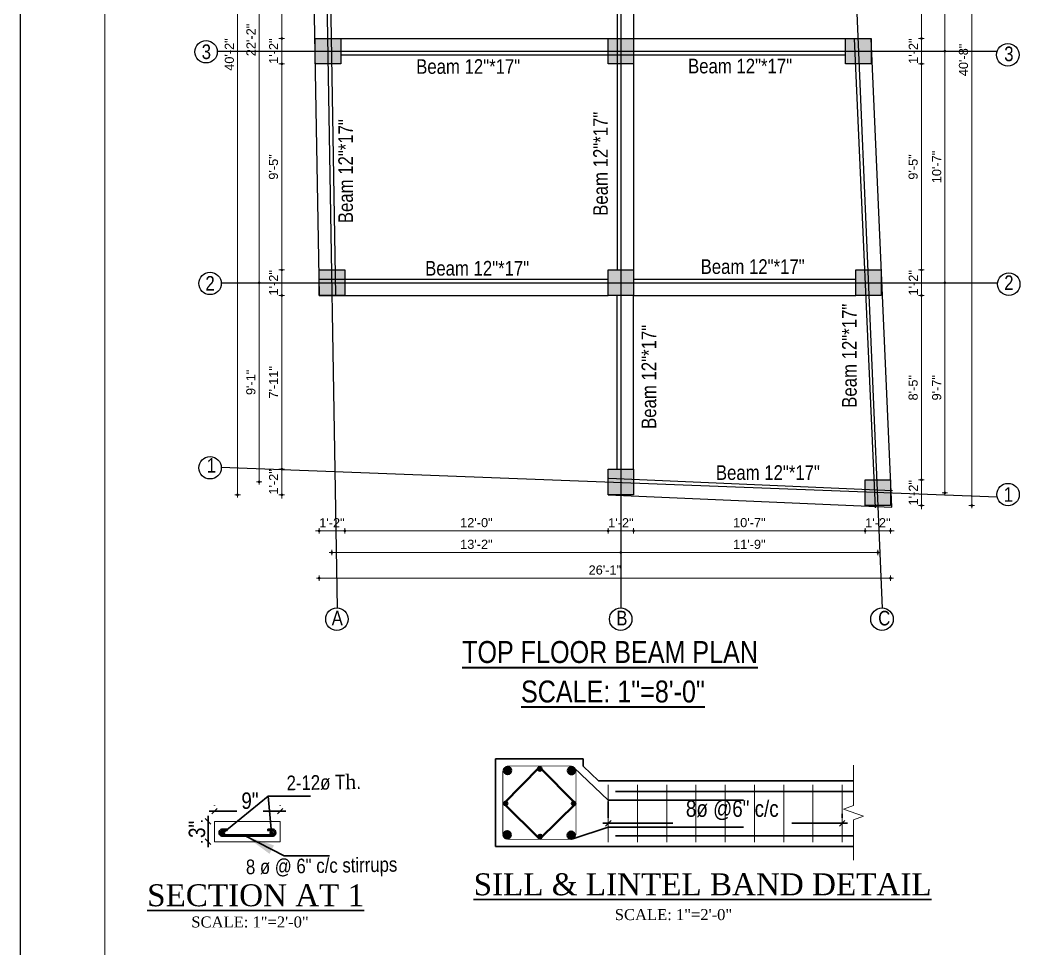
# Model space of a CAD drawing. Header units: inches. Extents: x -4597 to 93300, y -14139 to 5932.
# Drawn here: x -754 to -202, y -10421 to -9913 of the extents above; entities that cross this region are included whole.
import ezdxf
from ezdxf.enums import TextEntityAlignment as Align

# ---------------------------------------------------------------- set-up
doc = ezdxf.new("R2010")
doc.units = ezdxf.units.IN
doc.header["$LTSCALE"] = 0.5
doc.header["$MEASUREMENT"] = 0
doc.header["$PDMODE"] = 66
for name, color, linetype, lineweight in [('1', 7, 'Continuous', 25), ('COLUMN', 8, 'Continuous', 50), ('DIM_LINE', 165, 'Continuous', 15), ('ELE1', 3, 'Continuous', 9), ('hatch', 9, 'Continuous', 0), ('STIRRUPS', 14, 'Continuous', 18), ('Toilet', 7, 'Continuous', 25), ('TRENCH', 1, 'Continuous', 35), ('wall', 20, 'Continuous', 40), ('WALL ELV', 20, 'Continuous', 20)]:
    doc.layers.add(name, color=color, linetype=linetype, lineweight=lineweight)
doc.styles.add('NIR', font='COPRGTL.TTF')
doc.styles.add('ordinary', font='ARIALN.TTF')
doc.styles.get("Standard").update_dxf_attribs({"font": 'arial.ttf'})
doc.styles.add('Times', font='times.ttf')
doc.dimstyles.new('Copy of Standard', dxfattribs={"dimtxt": 9, "dimasz": 1, "dimexe": 1, "dimexo": 12, "dimgap": 1, "dimtad": 3, "dimdec": 0, "dimzin": 0, "dimdsep": 46, "dimlunit": 4, "dimtxsty": 'NIR', "dimcen": 0.09, "dimclrt": 2, "dimadec": 0, "dimazin": 0, "dimtfac": 1, "dimtdec": 0, "dimtofl": 0, "dimtmove": 2, "dimatfit": 0, "dimfxl": 1, "dimtolj": 1, "dimtzin": 0, "dimarcsym": 0})
doc.dimstyles.new('nir24', dxfattribs={"dimscale": 0.25, "dimtxt": 9, "dimasz": 3, "dimexe": 3, "dimexo": 12, "dimgap": 2, "dimtad": 1, "dimdec": 0, "dimzin": 3, "dimlunit": 4, "dimtxsty": 'ordinary', "dimblk": 'OBLIQUE', "dimcen": 2.5, "dimdle": 3, "dimclrt": 3, "dimadec": 0, "dimazin": 0, "dimtfac": 1, "dimtdec": 0, "dimtmove": 2, "dimatfit": 3, "dimfxl": 1, "dimarcsym": 0})
doc.dimstyles.new('S8', dxfattribs={"dimtxt": 5, "dimasz": 1, "dimexe": 6, "dimexo": 18, "dimgap": 1.9375, "dimtad": 1, "dimdec": 0, "dimzin": 3, "dimdsep": 46, "dimlunit": 4, "dimtxsty": 'Standard', "dimblk": 'dot 2', "dimcen": 12, "dimse1": 1, "dimse2": 1, "dimclrd": 1, "dimclre": 1, "dimclrt": 256, "dimadec": 0, "dimazin": 0, "dimtfac": 0.75, "dimtdec": 0, "dimtix": 1, "dimtmove": 1, "dimatfit": 3, "dimldrblk": 'DOT', "dimfxl": 1, "dimtolj": 1, "dimtzin": 0, "dimlwd": 9, "dimlwe": 9, "dimarcsym": 0})

# ---------------------------------------------------------------- blocks, each defined once
blk = doc.blocks.new('dot1')
at = {"layer": 'hatch'}
h = blk.add_hatch(color=256, dxfattribs=at)
edge = h.paths.add_edge_path()
edge.add_arc((0, 0), 1, 0, 360)
for p, q in [((3, 0), (-3, 0)), ((0, 3), (0, -3))]:
    blk.add_line(p, q, dxfattribs=at)
blk.add_circle((0, 0), 1, dxfattribs=at)
blk = doc.blocks.new('dot 2')
at = {"layer": 'hatch', "xscale": 0.5, "yscale": 0.5, "zscale": 0.5}
blk.add_blockref('dot1', (0, 0), dxfattribs=at)
blk = doc.blocks.new('*D410')
at = {"layer": 'Defpoints', "color": 0, "transparency": 16777216}
for p in [(-594.67, -9798.08), (-610.55, -9923.08), (-592.27, -9923.08)]:
    blk.add_point(p, dxfattribs=at)
at = {"layer": 'Toilet', "color": 1, "lineweight": 9, "transparency": 16777216}
blk.add_line((-610.55, -9799.08), (-610.55, -9922.08), dxfattribs=at)
for p, rotation in [((-610.55, -9798.08), 90), ((-610.55, -9923.08), 270)]:
    blk.add_blockref('dot 2', p, dxfattribs=dict(at, rotation=rotation))
at = {"layer": 'Toilet', "transparency": 16777216, "insert": (-615.04, -9860.58), "char_height": 5, "attachment_point": 5, "rotation": 90}
blk.add_mtext('\\A1;10\'-5"', dxfattribs=at)
blk = doc.blocks.new('_Dot')
at = {"color": 0, "linetype": 'ByBlock', "lineweight": -2}
blk.add_line((-0.5, 0), (-1, 0), dxfattribs=at)
at = {"color": 0, "linetype": 'ByBlock', "const_width": 0.5}
blk.add_lwpolyline([(-0.25, 0, 1), (0.25, 0, 1)], format="xyb", close=True, dxfattribs=at)
blk = doc.blocks.new('*D411')
at = {"layer": 'Defpoints', "color": 0, "transparency": 16777216}
for p in [(-592.27, -9923.08), (-610.55, -9937.08), (-592.27, -9937.08)]:
    blk.add_point(p, dxfattribs=at)
at = {"layer": 'Toilet', "color": 1, "lineweight": 9, "transparency": 16777216}
for p, q in [((-610.55, -9922.08), (-610.55, -9921.08)), ((-610.55, -9923.08), (-610.55, -9937.08)), ((-610.55, -9938.08), (-610.55, -9939.08))]:
    blk.add_line(p, q, dxfattribs=at)
for p, rotation in [((-610.55, -9923.08), 270), ((-610.55, -9937.08), 90)]:
    blk.add_blockref('dot 2', p, dxfattribs=dict(at, rotation=rotation))
at = {"layer": 'Toilet', "transparency": 16777216, "insert": (-615, -9930.08), "char_height": 5, "attachment_point": 5, "rotation": 90}
blk.add_mtext('\\A1;1\'-2"', dxfattribs=at)
blk = doc.blocks.new('*D412')
at = {"layer": 'Defpoints', "color": 0, "transparency": 16777216}
for p in [(-592.27, -9937.08), (-610.55, -10049.83), (-590.08, -10049.83)]:
    blk.add_point(p, dxfattribs=at)
at = {"layer": 'Toilet', "color": 1, "lineweight": 9, "transparency": 16777216}
blk.add_line((-610.55, -9938.08), (-610.55, -10048.83), dxfattribs=at)
for p, rotation in [((-610.55, -9937.08), 90), ((-610.55, -10049.83), 270)]:
    blk.add_blockref('dot 2', p, dxfattribs=dict(at, rotation=rotation))
at = {"layer": 'Toilet', "transparency": 16777216, "insert": (-615.04, -9993.45), "char_height": 5, "attachment_point": 5, "rotation": 90}
blk.add_mtext('\\A1;9\'-5"', dxfattribs=at)
blk = doc.blocks.new('*D413')
at = {"layer": 'Defpoints', "color": 0, "transparency": 16777216}
for p in [(-590.08, -10049.83), (-610.55, -10063.83), (-590.08, -10063.83)]:
    blk.add_point(p, dxfattribs=at)
at = {"layer": 'Toilet', "color": 1, "lineweight": 9, "transparency": 16777216}
for p, q in [((-610.55, -10048.83), (-610.55, -10047.83)), ((-610.55, -10049.83), (-610.55, -10063.83)), ((-610.55, -10064.83), (-610.55, -10065.83))]:
    blk.add_line(p, q, dxfattribs=at)
for p, rotation in [((-610.55, -10049.83), 270), ((-610.55, -10063.83), 90)]:
    blk.add_blockref('dot 2', p, dxfattribs=dict(at, rotation=rotation))
at = {"layer": 'Toilet', "transparency": 16777216, "insert": (-615, -10056.83), "char_height": 5, "attachment_point": 5, "rotation": 90}
blk.add_mtext('\\A1;1\'-2"', dxfattribs=at)
blk = doc.blocks.new('*D414')
at = {"layer": 'Defpoints', "color": 0, "transparency": 16777216}
for p in [(-590.08, -10063.83), (-610.55, -10158.78), (-431.91, -10158.78)]:
    blk.add_point(p, dxfattribs=at)
at = {"layer": 'Toilet', "color": 1, "lineweight": 9, "transparency": 16777216}
blk.add_line((-610.55, -10064.83), (-610.55, -10157.78), dxfattribs=at)
for p, rotation in [((-610.55, -10063.83), 90), ((-610.55, -10158.78), 270)]:
    blk.add_blockref('dot 2', p, dxfattribs=dict(at, rotation=rotation))
at = {"layer": 'Toilet', "transparency": 16777216, "insert": (-615, -10111.31), "char_height": 5, "attachment_point": 5, "rotation": 90}
blk.add_mtext('\\A1;7\'-11"', dxfattribs=at)
blk = doc.blocks.new('*D415')
at = {"layer": 'Defpoints', "color": 0, "transparency": 16777216}
for p in [(-431.91, -10158.78), (-610.55, -10172.78), (-431.91, -10172.78)]:
    blk.add_point(p, dxfattribs=at)
at = {"layer": 'Toilet', "color": 1, "lineweight": 9, "transparency": 16777216}
for p, q in [((-610.55, -10157.78), (-610.55, -10156.78)), ((-610.55, -10158.78), (-610.55, -10172.78)), ((-610.55, -10173.78), (-610.55, -10174.78))]:
    blk.add_line(p, q, dxfattribs=at)
for p, rotation in [((-610.55, -10158.78), 270), ((-610.55, -10172.78), 90)]:
    blk.add_blockref('dot 2', p, dxfattribs=dict(at, rotation=rotation))
at = {"layer": 'Toilet', "transparency": 16777216, "insert": (-615, -10165.78), "char_height": 5, "attachment_point": 5, "rotation": 90}
blk.add_mtext('\\A1;1\'-2"', dxfattribs=at)
blk = doc.blocks.new('*D416')
at = {"layer": 'Defpoints', "color": 0, "transparency": 16777216}
for p in [(-622.94, -10056.83), (-431.91, -10056.83), (-431.91, -10165.78)]:
    blk.add_point(p, dxfattribs=at)
at = {"layer": 'Toilet', "color": 1, "lineweight": 9, "transparency": 16777216}
blk.add_line((-622.94, -10164.78), (-622.94, -10057.83), dxfattribs=at)
for p, rotation in [((-622.94, -10056.83), 90), ((-622.94, -10165.78), 270)]:
    blk.add_blockref('dot 2', p, dxfattribs=dict(at, rotation=rotation))
at = {"layer": 'Toilet', "transparency": 16777216, "insert": (-627.43, -10111.31), "char_height": 5, "attachment_point": 5, "rotation": 90}
blk.add_mtext('\\A1;9\'-1"', dxfattribs=at)
blk = doc.blocks.new('*D417')
at = {"layer": 'Defpoints', "color": 0, "transparency": 16777216}
for p in [(-622.94, -9791.08), (-594.67, -9791.08), (-431.91, -10056.83)]:
    blk.add_point(p, dxfattribs=at)
at = {"layer": 'Toilet', "color": 1, "lineweight": 9, "transparency": 16777216}
blk.add_line((-622.94, -10055.83), (-622.94, -9792.08), dxfattribs=at)
for p, rotation in [((-622.94, -9791.08), 90), ((-622.94, -10056.83), 270)]:
    blk.add_blockref('dot 2', p, dxfattribs=dict(at, rotation=rotation))
at = {"layer": 'Toilet', "transparency": 16777216, "insert": (-627.39, -9923.95), "char_height": 5, "attachment_point": 5, "rotation": 90}
blk.add_mtext('\\A1;22\'-2"', dxfattribs=at)
blk = doc.blocks.new('*D419')
at = {"layer": 'Defpoints', "color": 0, "transparency": 16777216}
for p in [(-590.08, -10063.83), (-576.08, -10063.83), (-576.08, -10192.58)]:
    blk.add_point(p, dxfattribs=at)
at = {"layer": 'Toilet', "color": 1, "lineweight": 9, "transparency": 16777216}
for p, q in [((-591.08, -10192.58), (-592.08, -10192.58)), ((-590.08, -10192.58), (-576.08, -10192.58)), ((-575.08, -10192.58), (-574.08, -10192.58))]:
    blk.add_line(p, q, dxfattribs=at)
blk.add_blockref('dot 2', (-590.08, -10192.58), dxfattribs=at)
at = {"layer": 'Toilet', "color": 1, "lineweight": 9, "transparency": 16777216, "rotation": 180}
blk.add_blockref('dot 2', (-576.08, -10192.58), dxfattribs=at)
at = {"layer": 'Toilet', "transparency": 16777216, "insert": (-583.08, -10188.14), "char_height": 5, "attachment_point": 5}
blk.add_mtext('\\A1;1\'-2"', dxfattribs=at)
blk = doc.blocks.new('*D420')
at = {"layer": 'Defpoints', "color": 0, "transparency": 16777216}
for p in [(-576.08, -10063.83), (-431.91, -10172.78), (-431.91, -10192.58)]:
    blk.add_point(p, dxfattribs=at)
at = {"layer": 'Toilet', "color": 1, "lineweight": 9, "transparency": 16777216}
blk.add_line((-575.08, -10192.58), (-432.91, -10192.58), dxfattribs=at)
at = {"layer": 'Toilet', "color": 1, "lineweight": 9, "transparency": 16777216, "rotation": 180}
blk.add_blockref('dot 2', (-576.08, -10192.58), dxfattribs=at)
at = {"layer": 'Toilet', "color": 1, "lineweight": 9, "transparency": 16777216}
blk.add_blockref('dot 2', (-431.91, -10192.58), dxfattribs=at)
at = {"layer": 'Toilet', "transparency": 16777216, "insert": (-503.99, -10188.09), "char_height": 5, "attachment_point": 5}
blk.add_mtext('\\A1;12\'-0"', dxfattribs=at)
blk = doc.blocks.new('*D421')
at = {"layer": 'Defpoints', "color": 0, "transparency": 16777216}
for p in [(-431.91, -10172.78), (-417.91, -10172.78), (-417.91, -10192.58)]:
    blk.add_point(p, dxfattribs=at)
at = {"layer": 'Toilet', "color": 1, "lineweight": 9, "transparency": 16777216}
for p, q in [((-432.91, -10192.58), (-433.91, -10192.58)), ((-431.91, -10192.58), (-417.91, -10192.58)), ((-416.91, -10192.58), (-415.91, -10192.58))]:
    blk.add_line(p, q, dxfattribs=at)
blk.add_blockref('dot 2', (-431.91, -10192.58), dxfattribs=at)
at = {"layer": 'Toilet', "color": 1, "lineweight": 9, "transparency": 16777216, "rotation": 180}
blk.add_blockref('dot 2', (-417.91, -10192.58), dxfattribs=at)
at = {"layer": 'Toilet', "transparency": 16777216, "insert": (-424.91, -10188.14), "char_height": 5, "attachment_point": 5}
blk.add_mtext('\\A1;1\'-2"', dxfattribs=at)
blk = doc.blocks.new('*D422')
at = {"layer": 'Defpoints', "color": 0, "transparency": 16777216}
for p in [(-417.91, -10172.78), (-291.26, -10178.69), (-291.26, -10192.58)]:
    blk.add_point(p, dxfattribs=at)
at = {"layer": 'Toilet', "color": 1, "lineweight": 9, "transparency": 16777216}
blk.add_line((-416.91, -10192.58), (-292.26, -10192.58), dxfattribs=at)
at = {"layer": 'Toilet', "color": 1, "lineweight": 9, "transparency": 16777216, "rotation": 180}
blk.add_blockref('dot 2', (-417.91, -10192.58), dxfattribs=at)
at = {"layer": 'Toilet', "color": 1, "lineweight": 9, "transparency": 16777216}
blk.add_blockref('dot 2', (-291.26, -10192.58), dxfattribs=at)
at = {"layer": 'Toilet', "transparency": 16777216, "insert": (-354.59, -10188.09), "char_height": 5, "attachment_point": 5}
blk.add_mtext('\\A1;10\'-7"', dxfattribs=at)
blk = doc.blocks.new('*D423')
at = {"layer": 'Defpoints', "color": 0, "transparency": 16777216}
for p in [(-291.26, -10178.69), (-277.26, -10178.69), (-277.26, -10192.58)]:
    blk.add_point(p, dxfattribs=at)
at = {"layer": 'Toilet', "color": 1, "lineweight": 9, "transparency": 16777216}
for p, q in [((-292.26, -10192.58), (-293.26, -10192.58)), ((-291.26, -10192.58), (-277.26, -10192.58)), ((-276.26, -10192.58), (-275.26, -10192.58))]:
    blk.add_line(p, q, dxfattribs=at)
blk.add_blockref('dot 2', (-291.26, -10192.58), dxfattribs=at)
at = {"layer": 'Toilet', "color": 1, "lineweight": 9, "transparency": 16777216, "rotation": 180}
blk.add_blockref('dot 2', (-277.26, -10192.58), dxfattribs=at)
at = {"layer": 'Toilet', "transparency": 16777216, "insert": (-284.26, -10188.14), "char_height": 5, "attachment_point": 5}
blk.add_mtext('\\A1;1\'-2"', dxfattribs=at)
blk = doc.blocks.new('*D424')
at = {"layer": 'Defpoints', "color": 0, "transparency": 16777216}
for p in [(-583.08, -10063.83), (-424.91, -10172.78), (-424.91, -10204.46)]:
    blk.add_point(p, dxfattribs=at)
at = {"layer": 'Toilet', "color": 1, "lineweight": 9, "transparency": 16777216}
blk.add_line((-582.08, -10204.46), (-425.91, -10204.46), dxfattribs=at)
at = {"layer": 'Toilet', "color": 1, "lineweight": 9, "transparency": 16777216, "rotation": 180}
blk.add_blockref('dot 2', (-583.08, -10204.46), dxfattribs=at)
at = {"layer": 'Toilet', "color": 1, "lineweight": 9, "transparency": 16777216}
blk.add_blockref('dot 2', (-424.91, -10204.46), dxfattribs=at)
at = {"layer": 'Toilet', "transparency": 16777216, "insert": (-503.99, -10199.96), "char_height": 5, "attachment_point": 5}
blk.add_mtext('\\A1;13\'-2"', dxfattribs=at)
blk = doc.blocks.new('*D425')
at = {"layer": 'Defpoints', "color": 0, "transparency": 16777216}
for p in [(-424.91, -10172.78), (-284.26, -10178.69), (-284.26, -10204.46)]:
    blk.add_point(p, dxfattribs=at)
at = {"layer": 'Toilet', "color": 1, "lineweight": 9, "transparency": 16777216}
blk.add_line((-423.91, -10204.46), (-285.26, -10204.46), dxfattribs=at)
at = {"layer": 'Toilet', "color": 1, "lineweight": 9, "transparency": 16777216, "rotation": 180}
blk.add_blockref('dot 2', (-424.91, -10204.46), dxfattribs=at)
at = {"layer": 'Toilet', "color": 1, "lineweight": 9, "transparency": 16777216}
blk.add_blockref('dot 2', (-284.26, -10204.46), dxfattribs=at)
at = {"layer": 'Toilet', "transparency": 16777216, "insert": (-354.59, -10199.97), "char_height": 5, "attachment_point": 5}
blk.add_mtext('\\A1;11\'-9"', dxfattribs=at)
blk = doc.blocks.new('*D192')
at = {"layer": 'Defpoints', "color": 0, "transparency": 16777216}
for p in [(-590.08, -10063.83), (-277.26, -10178.69), (-277.26, -10218.5)]:
    blk.add_point(p, dxfattribs=at)
at = {"layer": 'Toilet', "color": 1, "lineweight": 9, "transparency": 16777216}
blk.add_line((-589.08, -10218.5), (-278.26, -10218.5), dxfattribs=at)
at = {"layer": 'Toilet', "color": 1, "lineweight": 9, "transparency": 16777216, "rotation": 180}
blk.add_blockref('dot 2', (-590.08, -10218.5), dxfattribs=at)
at = {"layer": 'Toilet', "color": 1, "lineweight": 9, "transparency": 16777216}
blk.add_blockref('dot 2', (-277.26, -10218.5), dxfattribs=at)
at = {"layer": 'Toilet', "transparency": 16777216, "insert": (-433.67, -10214.01), "char_height": 5, "attachment_point": 5}
blk.add_mtext('\\A1;26\'-1"', dxfattribs=at)
blk = doc.blocks.new('*D426')
at = {"layer": 'Defpoints', "color": 0, "transparency": 16777216}
for p in [(-277.26, -10164.69), (-260.41, -10164.69), (-277.26, -10178.69)]:
    blk.add_point(p, dxfattribs=at)
at = {"layer": 'Toilet', "color": 1, "lineweight": 9, "transparency": 16777216}
for p, q in [((-260.41, -10163.69), (-260.41, -10162.69)), ((-260.41, -10178.69), (-260.41, -10164.69)), ((-260.41, -10179.69), (-260.41, -10180.69))]:
    blk.add_line(p, q, dxfattribs=at)
for p, rotation in [((-260.41, -10164.69), 270), ((-260.41, -10178.69), 90)]:
    blk.add_blockref('dot 2', p, dxfattribs=dict(at, rotation=rotation))
at = {"layer": 'Toilet', "transparency": 16777216, "insert": (-264.85, -10171.69), "char_height": 5, "attachment_point": 5, "rotation": 90}
blk.add_mtext('\\A1;1\'-2"', dxfattribs=at)
blk = doc.blocks.new('*D427')
at = {"layer": 'Defpoints', "color": 0, "transparency": 16777216}
for p in [(-282.35, -10063.83), (-260.41, -10063.83), (-277.26, -10164.69)]:
    blk.add_point(p, dxfattribs=at)
at = {"layer": 'Toilet', "color": 1, "lineweight": 9, "transparency": 16777216}
blk.add_line((-260.41, -10163.69), (-260.41, -10064.83), dxfattribs=at)
for p, rotation in [((-260.41, -10063.83), 90), ((-260.41, -10164.69), 270)]:
    blk.add_blockref('dot 2', p, dxfattribs=dict(at, rotation=rotation))
at = {"layer": 'Toilet', "transparency": 16777216, "insert": (-264.9, -10114.26), "char_height": 5, "attachment_point": 5, "rotation": 90}
blk.add_mtext('\\A1;8\'-5"', dxfattribs=at)
blk = doc.blocks.new('*D428')
at = {"layer": 'Defpoints', "color": 0, "transparency": 16777216}
for p in [(-282.35, -10049.83), (-260.41, -10049.83), (-282.35, -10063.83)]:
    blk.add_point(p, dxfattribs=at)
at = {"layer": 'Toilet', "color": 1, "lineweight": 9, "transparency": 16777216}
for p, q in [((-260.41, -10048.83), (-260.41, -10047.83)), ((-260.41, -10063.83), (-260.41, -10049.83)), ((-260.41, -10064.83), (-260.41, -10065.83))]:
    blk.add_line(p, q, dxfattribs=at)
for p, rotation in [((-260.41, -10049.83), 270), ((-260.41, -10063.83), 90)]:
    blk.add_blockref('dot 2', p, dxfattribs=dict(at, rotation=rotation))
at = {"layer": 'Toilet', "transparency": 16777216, "insert": (-264.85, -10056.83), "char_height": 5, "attachment_point": 5, "rotation": 90}
blk.add_mtext('\\A1;1\'-2"', dxfattribs=at)
blk = doc.blocks.new('*D429')
at = {"layer": 'Defpoints', "color": 0, "transparency": 16777216}
for p in [(-287.97, -9937.08), (-260.41, -9937.08), (-282.35, -10049.83)]:
    blk.add_point(p, dxfattribs=at)
at = {"layer": 'Toilet', "color": 1, "lineweight": 9, "transparency": 16777216}
blk.add_line((-260.41, -10048.83), (-260.41, -9938.08), dxfattribs=at)
for p, rotation in [((-260.41, -9937.08), 90), ((-260.41, -10049.83), 270)]:
    blk.add_blockref('dot 2', p, dxfattribs=dict(at, rotation=rotation))
at = {"layer": 'Toilet', "transparency": 16777216, "insert": (-264.9, -9993.45), "char_height": 5, "attachment_point": 5, "rotation": 90}
blk.add_mtext('\\A1;9\'-5"', dxfattribs=at)
blk = doc.blocks.new('*D430')
at = {"layer": 'Defpoints', "color": 0, "transparency": 16777216}
for p in [(-287.97, -9923.08), (-260.41, -9923.08), (-287.97, -9937.08)]:
    blk.add_point(p, dxfattribs=at)
at = {"layer": 'Toilet', "color": 1, "lineweight": 9, "transparency": 16777216}
for p, q in [((-260.41, -9922.08), (-260.41, -9921.08)), ((-260.41, -9937.08), (-260.41, -9923.08)), ((-260.41, -9938.08), (-260.41, -9939.08))]:
    blk.add_line(p, q, dxfattribs=at)
for p, rotation in [((-260.41, -9923.08), 270), ((-260.41, -9937.08), 90)]:
    blk.add_blockref('dot 2', p, dxfattribs=dict(at, rotation=rotation))
at = {"layer": 'Toilet', "transparency": 16777216, "insert": (-264.85, -9930.08), "char_height": 5, "attachment_point": 5, "rotation": 90}
blk.add_mtext('\\A1;1\'-2"', dxfattribs=at)
blk = doc.blocks.new('*D431')
at = {"layer": 'Defpoints', "color": 0, "transparency": 16777216}
for p in [(-294.12, -9798.08), (-260.41, -9798.08), (-287.97, -9923.08)]:
    blk.add_point(p, dxfattribs=at)
at = {"layer": 'Toilet', "color": 1, "lineweight": 9, "transparency": 16777216}
blk.add_line((-260.41, -9922.08), (-260.41, -9799.08), dxfattribs=at)
for p, rotation in [((-260.41, -9798.08), 90), ((-260.41, -9923.08), 270)]:
    blk.add_blockref('dot 2', p, dxfattribs=dict(at, rotation=rotation))
at = {"layer": 'Toilet', "transparency": 16777216, "insert": (-264.9, -9860.58), "char_height": 5, "attachment_point": 5, "rotation": 90}
blk.add_mtext('\\A1;10\'-5"', dxfattribs=at)
blk = doc.blocks.new('*D436')
at = {"layer": 'Defpoints', "color": 0, "transparency": 16777216}
for p in [(-294.12, -9791.08), (-287.97, -9930.08), (-247.53, -9930.08)]:
    blk.add_point(p, dxfattribs=at)
at = {"layer": 'Toilet', "color": 1, "lineweight": 9, "transparency": 16777216}
blk.add_line((-247.53, -9792.08), (-247.53, -9929.08), dxfattribs=at)
for p, rotation in [((-247.53, -9791.08), 90), ((-247.53, -9930.08), 270)]:
    blk.add_blockref('dot 2', p, dxfattribs=dict(at, rotation=rotation))
at = {"layer": 'Toilet', "transparency": 16777216, "insert": (-251.98, -9860.58), "char_height": 5, "attachment_point": 5, "rotation": 90}
blk.add_mtext('\\A1;11\'-7"', dxfattribs=at)
blk = doc.blocks.new('*D437')
at = {"layer": 'Defpoints', "color": 0, "transparency": 16777216}
for p in [(-287.97, -9930.08), (-282.35, -10056.83), (-247.53, -10056.83)]:
    blk.add_point(p, dxfattribs=at)
at = {"layer": 'Toilet', "color": 1, "lineweight": 9, "transparency": 16777216}
blk.add_line((-247.53, -9931.08), (-247.53, -10055.83), dxfattribs=at)
for p, rotation in [((-247.53, -9930.08), 90), ((-247.53, -10056.83), 270)]:
    blk.add_blockref('dot 2', p, dxfattribs=dict(at, rotation=rotation))
at = {"layer": 'Toilet', "transparency": 16777216, "insert": (-252.02, -9993.45), "char_height": 5, "attachment_point": 5, "rotation": 90}
blk.add_mtext('\\A1;10\'-7"', dxfattribs=at)
blk = doc.blocks.new('*D438')
at = {"layer": 'Defpoints', "color": 0, "transparency": 16777216}
for p in [(-282.35, -10056.83), (-277.26, -10171.69), (-247.53, -10171.69)]:
    blk.add_point(p, dxfattribs=at)
at = {"layer": 'Toilet', "color": 1, "lineweight": 9, "transparency": 16777216}
blk.add_line((-247.53, -10057.83), (-247.53, -10170.69), dxfattribs=at)
for p, rotation in [((-247.53, -10056.83), 90), ((-247.53, -10171.69), 270)]:
    blk.add_blockref('dot 2', p, dxfattribs=dict(at, rotation=rotation))
at = {"layer": 'Toilet', "transparency": 16777216, "insert": (-252.02, -10114.26), "char_height": 5, "attachment_point": 5, "rotation": 90}
blk.add_mtext('\\A1;9\'-7"', dxfattribs=at)
blk = doc.blocks.new('*D439')
at = {"layer": 'Defpoints', "color": 0, "transparency": 16777216}
for p in [(-417.91, -9691.08), (-232.87, -9691.08), (-277.26, -10178.69)]:
    blk.add_point(p, dxfattribs=at)
at = {"layer": 'Toilet', "color": 1, "lineweight": 9, "transparency": 16777216}
blk.add_line((-232.87, -10177.69), (-232.87, -9692.08), dxfattribs=at)
for p, rotation in [((-232.87, -9691.08), 90), ((-232.87, -10178.69), 270)]:
    blk.add_blockref('dot 2', p, dxfattribs=dict(at, rotation=rotation))
at = {"layer": 'Toilet', "transparency": 16777216, "insert": (-237.36, -9934.89), "char_height": 5, "attachment_point": 5, "rotation": 90}
blk.add_mtext('\\A1;40\'-8"', dxfattribs=at)
blk = doc.blocks.new('*D193')
at = {"layer": 'Defpoints', "color": 0, "transparency": 16777216}
for p in [(-634.7, -9691.08), (-488.59, -9691.08), (-324.22, -10172.78)]:
    blk.add_point(p, dxfattribs=at)
at = {"layer": 'Toilet', "color": 1, "lineweight": 9, "transparency": 16777216}
blk.add_line((-634.7, -10171.78), (-634.7, -9692.08), dxfattribs=at)
for p, rotation in [((-634.7, -9691.08), 90), ((-634.7, -10172.78), 270)]:
    blk.add_blockref('dot 2', p, dxfattribs=dict(at, rotation=rotation))
at = {"layer": 'Toilet', "transparency": 16777216, "insert": (-639.19, -9931.93), "char_height": 5, "attachment_point": 5, "rotation": 90}
blk.add_mtext('\\A1;40\'-2"', dxfattribs=at)
blk = doc.blocks.new('_Oblique')
at = {"color": 0, "linetype": 'ByBlock', "lineweight": -2}
blk.add_line((-0.5, -0.5), (0.5, 0.5), dxfattribs=at)
blk = doc.blocks.new('*D27')
at = {"layer": 'Defpoints', "color": 0, "transparency": 16777216}
for p in [(65065.75, -81583.07), (65097.75, -81583.07), (65097.75, -81584.77)]:
    blk.add_point(p, dxfattribs=at)
at = {"layer": 'DIM_LINE', "color": 0, "lineweight": -2, "transparency": 16777216}
for p, q in [((65065.75, -81580.07), (65065.75, -81582.32)), ((65097.75, -81581.77), (65097.75, -81582.32)), ((65065, -81583.07), (65074.56, -81583.07)), ((65098.5, -81583.07), (65090.88, -81583.07))]:
    blk.add_line(p, q, dxfattribs=at)
at = {"layer": 'DIM_LINE', "color": 0, "lineweight": -2, "transparency": 16777216, "xscale": 0.75, "yscale": 0.75, "zscale": 0.75, "rotation": 180}
blk.add_blockref('_Oblique', (65065.75, -81583.07), dxfattribs=at)
at = {"layer": 'DIM_LINE', "color": 0, "lineweight": -2, "transparency": 16777216, "xscale": 0.75, "yscale": 0.75, "zscale": 0.75}
blk.add_blockref('_Oblique', (65097.75, -81583.07), dxfattribs=at)
at = {"layer": 'DIM_LINE', "color": 3, "transparency": 16777216, "insert": (65082.72, -81581.29), "char_height": 2.25, "attachment_point": 5, "style": 'ordinary'}
blk.add_mtext('8ø @6" c/c', dxfattribs=at)
blk = doc.blocks.new('*D28')
at = {"layer": 'Defpoints', "color": 0, "transparency": 16777216}
for p in [(65013.02, -81582.8), (65010.98, -81585.59), (65013.02, -81585.59)]:
    blk.add_point(p, dxfattribs=at)
at = {"layer": 'DIM_LINE', "color": 0, "lineweight": -2, "transparency": 16777216}
for p, q in [((65010.02, -81582.8), (65010.23, -81582.8)), ((65010.98, -81582.05), (65010.98, -81586.34)), ((65010.02, -81585.59), (65010.23, -81585.59))]:
    blk.add_line(p, q, dxfattribs=at)
at = {"layer": 'DIM_LINE', "color": 0, "lineweight": -2, "transparency": 16777216, "xscale": 0.75, "yscale": 0.75, "zscale": 0.75}
for p, rotation in [((65010.98, -81582.8), 90), ((65010.98, -81585.59), 270)]:
    blk.add_blockref('_Oblique', p, dxfattribs=dict(at, rotation=rotation))
at = {"layer": 'DIM_LINE', "color": 3, "transparency": 16777216, "insert": (65009.47, -81583.91), "char_height": 2.25, "attachment_point": 5, "rotation": 90, "style": 'ordinary'}
blk.add_mtext('3"', dxfattribs=at)
blk = doc.blocks.new('*D29')
at = {"layer": 'Defpoints', "color": 0, "transparency": 16777216}
for p in [(65020.86, -81581.42), (65011.86, -81583.62), (65020.86, -81583.62)]:
    blk.add_point(p, dxfattribs=at)
at = {"layer": 'DIM_LINE', "color": 0, "lineweight": -2, "transparency": 16777216}
for p, q in [((65011.11, -81581.42), (65014.92, -81581.42)), ((65011.86, -81580.62), (65011.86, -81580.67)), ((65021.61, -81581.42), (65018.5, -81581.42)), ((65020.86, -81580.62), (65020.86, -81580.67))]:
    blk.add_line(p, q, dxfattribs=at)
at = {"layer": 'DIM_LINE', "color": 0, "lineweight": -2, "transparency": 16777216, "xscale": 0.75, "yscale": 0.75, "zscale": 0.75, "rotation": 180}
blk.add_blockref('_Oblique', (65011.86, -81581.42), dxfattribs=at)
at = {"layer": 'DIM_LINE', "color": 0, "lineweight": -2, "transparency": 16777216, "xscale": 0.75, "yscale": 0.75, "zscale": 0.75}
blk.add_blockref('_Oblique', (65020.86, -81581.42), dxfattribs=at)
at = {"layer": 'DIM_LINE', "color": 3, "transparency": 16777216, "insert": (65016.71, -81580), "char_height": 2.25, "attachment_point": 5, "style": 'ordinary'}
blk.add_mtext('9"', dxfattribs=at)
blk = doc.blocks.new('sill and lintel detail')
for points in [[(70525.22, -69731.64, -1), (70524.85, -69731.64, -1)], [(70531.44, -69731.64, 1), (70531.81, -69731.64, 1)]]:
    blk.add_hatch(color=256).paths.add_polyline_path(points)
at = {"layer": 'COLUMN'}
for points in [[(70563.44, -69723.1, 1), (70564.44, -69723.1, 1)], [(70568.09, -69722.9, 1), (70568.59, -69722.9, 1)], [(70573.18, -69723.13, -1), (70572.18, -69723.13, -1)], [(70563.43, -69727.62, 1), (70563.93, -69727.62, 1)], [(70572.73, -69727.62, 1), (70573.23, -69727.62, 1)], [(70563.39, -69731.91, 1), (70564.39, -69731.91, 1)], [(70568.14, -69732.15, 1), (70568.64, -69732.15, 1)], [(70573.13, -69731.97, -1), (70572.13, -69731.97, -1)]]:
    blk.add_hatch(color=256, dxfattribs=at).paths.add_polyline_path(points)
for p, q in [((70573.07, -69722.73), (70577.72, -69727.16)), ((70574.29, -69722.51), (70576.39, -69724.51)), ((70576.39, -69724.51), (70611.27, -69724.51)), ((70578.69, -69725.99), (70611.27, -69725.99)), ((70577.72, -69727.16), (70596.21, -69727.16)), ((70525.58, -69731.3), (70525.58, -69731.12)), ((70531.11, -69731.3), (70531.11, -69731.12)), ((70572.85, -69732.44), (70577.72, -69730.86)), ((70577.72, -69730.86), (70596.21, -69730.86)), ((70578.69, -69732.03), (70611.27, -69732.03)), ((70574.29, -69733.51), (70611.27, -69733.51))]:
    blk.add_line(p, q)
for points in [[(70531.87, -69732.1, -0.042197), (70531.83, -69732.11), (70524.83, -69732.11, -0.325719), (70524.46, -69731.62), (70524.46, -69731.62, -0.325719), (70524.83, -69731.13), (70525.58, -69731.12)], [(70531.83, -69731.92), (70524.86, -69731.92, -0.302301), (70524.65, -69731.62, -0.304271), (70524.86, -69731.32), (70525.58, -69731.3)], [(70524.82, -69732.1, 0.042197), (70524.86, -69732.11), (70531.86, -69732.11, 0.325719), (70532.23, -69731.62), (70532.23, -69731.62, 0.325719), (70531.86, -69731.13), (70531.11, -69731.12)], [(70524.86, -69731.92), (70531.83, -69731.92, 0.302301), (70532.04, -69731.62, 0.304271), (70531.83, -69731.32), (70531.1, -69731.3)]]:
    blk.add_lwpolyline(points, format="xyb")
for centre in [(70525.03, -69731.64), (70531.62, -69731.64)]:
    blk.add_circle(centre, 0.188)
for p, q in [((70563.43, -69727.62), (70568.31, -69722.65)), ((70568.31, -69722.65), (70573.23, -69727.62)), ((70568.26, -69732.42), (70563.43, -69727.62)), ((70573.29, -69727.62), (70568.29, -69732.51))]:
    blk.add_line(p, q, dxfattribs=at)
at = {"layer": 'COLUMN', "const_width": 0.1}
blk.add_lwpolyline([(70564.04, -69722.51), (70572.54, -69722.51, -0.414214), (70573.29, -69723.26), (70573.29, -69731.76, -0.414214), (70572.54, -69732.51), (70564.04, -69732.51, -0.414214), (70563.29, -69731.76), (70563.29, -69723.26, -0.414214)], format="xyb", close=True, dxfattribs=at)
at = {"layer": 'COLUMN'}
for centre, radius in [((70563.94, -69723.1), 0.5), ((70568.34, -69722.9), 0.25), ((70572.68, -69723.13), 0.5), ((70563.68, -69727.62), 0.25), ((70572.98, -69727.62), 0.25), ((70563.89, -69731.91), 0.5), ((70568.39, -69732.15), 0.25), ((70572.63, -69731.97), 0.5)]:
    blk.add_circle(centre, radius, dxfattribs=at)
at = {"layer": 'hatch', "linetype": 'Continuous'}
blk.add_lwpolyline([(70611.27, -69722.38), (70611.27, -69727.88), (70609.89, -69728.38), (70612.64, -69729.38), (70611.27, -69729.88), (70611.27, -69735.38)], dxfattribs=at)
at = {"layer": 'STIRRUPS'}
for p, q in [((70577.72, -69725.05), (70577.72, -69732.91)), ((70581.72, -69725.05), (70581.72, -69732.91)), ((70585.72, -69725.05), (70585.72, -69732.91)), ((70589.72, -69725.05), (70589.72, -69732.91)), ((70593.72, -69725.05), (70593.72, -69732.91)), ((70597.72, -69725.05), (70597.72, -69732.91)), ((70601.72, -69725.05), (70601.72, -69732.91)), ((70605.72, -69725.05), (70605.72, -69732.91)), ((70609.72, -69725.05), (70609.72, -69732.91))]:
    blk.add_line(p, q, dxfattribs=at)
at = {"layer": 'TRENCH'}
for p, q in [((70562.29, -69733.51), (70562.29, -69721.51)), ((70562.29, -69721.51), (70574.29, -69721.51)), ((70574.29, -69721.51), (70574.29, -69722.51)), ((70574.29, -69733.51), (70562.29, -69733.51))]:
    blk.add_line(p, q, dxfattribs=at)
at = {"layer": 'WALL ELV'}
blk.add_lwpolyline([(70523.83, -69732.86), (70523.83, -69730.07), (70532.83, -69730.07), (70532.83, -69732.86)], close=True, dxfattribs=at)
at = {"style": 'Times'}
blk.add_text('%%USILL & LINTEL BAND DETAIL', height=3, dxfattribs=at).set_placement((70559.29, -69740.18))
at = {"char_height": 2, "attachment_point": 3, "rotation": 1.0172, "style": 'ordinary'}
for s, insert in [('2-12ø T{\\fTimes New Roman|b0|i0|c0|p18;h}.', (70543.85, -69723.64)), ('8 ø @ 6" c/c stirrups', (70548.82, -69734.94))]:
    blk.add_mtext(s, dxfattribs=dict(at, insert=insert))
at = {"attachment_point": 5, "style": 'Times'}
for s, insert, char_height, width in [('{\\L SECTION AT 1}', (70528.9, -69740.2), 3, 1016.0073), ('SCALE: 1"=2\'-0"', (70528.69, -69743.85), 1.5, 78.6046), ('SCALE: 1"=2\'-0"', (70586.64, -69742.84), 1.5, 78.6046)]:
    blk.add_mtext(s, dxfattribs=dict(at, insert=insert, char_height=char_height, width=width))
at = {"layer": 'DIM_LINE'}
for base, p1, p2, text, picture, middle in [((70609.72, -69730.33), (70577.72, -69730.33), (70609.72, -69732.03), '8ø @6" c/c', '*D27', (70594.69, -69728.55)), ((70532.83, -69728.68), (70523.83, -69730.88), (70532.83, -69730.88), '9"', '*D29', (70528.68, -69727.27))]:
    dim = blk.add_linear_dim(base=base, p1=p1, p2=p2, text=text, dimstyle='nir24', dxfattribs=at)
    dim.commit()
    dim.dimension.update_dxf_attribs({"geometry": picture, "text_midpoint": middle, "dimtype": 128, "insert": (5511.97, 11852.74)})
dim = blk.add_linear_dim(base=(70522.95, -69732.86), p1=(70524.99, -69730.07), p2=(70524.99, -69732.86), angle=90, text='3"', dimstyle='nir24', dxfattribs=at)
dim.commit()
dim.dimension.update_dxf_attribs({"geometry": '*D28', "text_midpoint": (70521.44, -69731.18), "dimtype": 128, "insert": (5511.97, 11852.74)})
at = {"layer": 'hatch', "has_arrowhead": 0}
for points in [[(70525.03, -69731.64), (70531.17, -69726.64), (70536.99, -69726.64)], [(70531.62, -69731.64), (70531.17, -69726.64), (70536.99, -69726.64)]]:
    blk.add_leader(points, dimstyle='Copy of Standard', override={"dimasz": 4, "dimtad": 0}, dxfattribs=at)
at = {"layer": 'hatch'}
blk.add_leader([(70528.11, -69732.11), (70533.36, -69734.8), (70539.55, -69734.8)], dimstyle='Copy of Standard', override={"dimasz": 4, "dimtad": 0}, dxfattribs=at)

msp = doc.modelspace()

# ---------------------------------------------------------------- hatches: boundary and pattern name
at = {"layer": 'Toilet'}
for points in [[(-578.27, -9923.08), (-592.27, -9923.08), (-592.27, -9937.08), (-578.27, -9937.08)], [(-417.91, -9923.08), (-431.91, -9923.08), (-431.91, -9937.08), (-417.91, -9937.08)], [(-287.97, -9923.08), (-301.97, -9923.08), (-301.97, -9937.08), (-287.97, -9937.08)], [(-576.08, -10049.83), (-590.08, -10049.83), (-590.08, -10063.83), (-576.08, -10063.83)], [(-417.91, -10049.83), (-431.91, -10049.83), (-431.91, -10063.83), (-417.91, -10063.83)], [(-282.35, -10049.83), (-296.35, -10049.83), (-296.35, -10063.83), (-282.35, -10063.83)], [(-417.91, -10158.78), (-431.91, -10158.78), (-431.91, -10172.78), (-417.91, -10172.78)], [(-277.26, -10164.69), (-291.26, -10164.69), (-291.26, -10178.69), (-277.26, -10178.69)]]:
    msp.add_hatch(color=1, dxfattribs=at).paths.add_polyline_path(points)

# ---------------------------------------------------------------- linework, layer by layer
for p, q in [((-424.91, -9645.28), (-424.91, -10234.83)), ((-590.01, -9646.61), (-580.24, -10234.83)), ((-307, -9646.61), (-281.87, -10234.83))]:
    msp.add_line(p, q)
at = {"layer": 'Defpoints'}
msp.add_lwpolyline([(2423.89, -8876.52), (-753.71, -8876.52), (-753.71, -11124.49), (2423.89, -11124.49)], close=True, dxfattribs=at)
at = {"layer": 'ELE1'}
msp.add_lwpolyline([(-707.4, -8922.84), (2377.57, -8922.84), (2377.57, -11078.17), (-707.4, -11078.17)], close=True, dxfattribs=at)
msp.add_lwpolyline([(-707.4, -8922.84), (2377.57, -8922.84), (2377.57, -11078.17), (-707.4, -11078.17)], close=True, dxfattribs=at)
at = {"layer": 'Toilet'}
for p, q in [((-596.72, -9679.08), (-590.08, -10063.83)), ((-587.72, -9678.93), (-581.08, -10063.67)), ((-426.91, -9793.08), (-426.91, -10049.83)), ((-417.91, -9793.08), (-417.91, -10049.83)), ((-578.27, -9923.08), (-301.97, -9923.08)), ((-285.6, -10179.92), (-296.98, -9923.08)), ((-276.61, -10179.52), (-287.97, -9923.08)), ((-645.83, -9930.08), (-218.88, -9930.08)), ((-578.27, -9932.08), (-301.97, -9932.08)), ((-643.64, -10056.83), (-218.88, -10056.83)), ((-590.08, -10054.83), (-431.91, -10054.83)), ((-417.91, -10054.83), (-296.35, -10054.83)), ((-590.08, -10063.83), (-431.91, -10063.83)), ((-426.91, -10158.78), (-426.91, -10063.83)), ((-417.91, -10158.78), (-417.91, -10063.83)), ((-417.91, -10063.83), (-296.35, -10063.83)), ((-643.64, -10157.7), (-218.88, -10173.92)), ((-431.52, -10163.79), (-276.22, -10170.53)), ((-431.91, -10172.78), (-276.61, -10179.52))]:
    msp.add_line(p, q, dxfattribs=at)
for points in [[(-592.27, -9923.08), (-578.27, -9923.08), (-578.27, -9937.08), (-592.27, -9937.08)], [(-592.27, -9923.08), (-578.27, -9923.08), (-578.27, -9937.08), (-592.27, -9937.08)], [(-431.91, -9923.08), (-417.91, -9923.08), (-417.91, -9937.08), (-431.91, -9937.08)], [(-431.91, -9923.08), (-417.91, -9923.08), (-417.91, -9937.08), (-431.91, -9937.08)], [(-301.97, -9923.08), (-287.97, -9923.08), (-287.97, -9937.08), (-301.97, -9937.08)], [(-301.97, -9923.08), (-287.97, -9923.08), (-287.97, -9937.08), (-301.97, -9937.08)], [(-590.08, -10049.83), (-576.08, -10049.83), (-576.08, -10063.83), (-590.08, -10063.83)], [(-590.08, -10049.83), (-576.08, -10049.83), (-576.08, -10063.83), (-590.08, -10063.83)], [(-431.91, -10049.83), (-417.91, -10049.83), (-417.91, -10063.83), (-431.91, -10063.83)], [(-431.91, -10049.83), (-417.91, -10049.83), (-417.91, -10063.83), (-431.91, -10063.83)], [(-296.35, -10049.83), (-282.35, -10049.83), (-282.35, -10063.83), (-296.35, -10063.83)], [(-296.35, -10049.83), (-282.35, -10049.83), (-282.35, -10063.83), (-296.35, -10063.83)], [(-431.91, -10158.78), (-417.91, -10158.78), (-417.91, -10172.78), (-431.91, -10172.78)], [(-431.91, -10158.78), (-417.91, -10158.78), (-417.91, -10172.78), (-431.91, -10172.78)], [(-291.26, -10164.69), (-277.26, -10164.69), (-277.26, -10178.69), (-291.26, -10178.69)], [(-291.26, -10164.69), (-277.26, -10164.69), (-277.26, -10178.69), (-291.26, -10178.69)]]:
    msp.add_lwpolyline(points, close=True, dxfattribs=at)
for centre in [(-651.97, -9930.41), (-213.07, -9932.1), (-649.79, -10057.16), (-212.58, -10057.59), (-649.79, -10158.03), (-212.98, -10172.72), (-580.34, -10240.9), (-425.01, -10240.9), (-281.97, -10240.9)]:
    msp.add_circle(centre, 6.15, dxfattribs=at)

# ---------------------------------------------------------------- block references
at = {"layer": 'TRENCH', "xscale": 4, "yscale": 4, "zscale": 4}
msp.add_blockref('sill and lintel detail', (-282742.67, 268568.75), dxfattribs=at)

# ---------------------------------------------------------------- texts
at = {"layer": '1', "char_height": 8, "width": 20.1234, "attachment_point": 1, "style": 'ordinary'}
for s, insert in [('3', (-654.36, -9926.4)), ('3', (-215.06, -9927.57)), ('2', (-652.32, -10053.14)), ('2', (-215.06, -10052.8)), ('1', (-651.56, -10152.77)), ('1', (-215.35, -10168.67)), ('C', (-284.06, -10236.31)), ('A', (-583.21, -10236.31)), ('B', (-427.43, -10236.31))]:
    msp.add_mtext(s, dxfattribs=dict(at, insert=insert))
at = {"layer": '1', "char_height": 8, "attachment_point": 9, "style": 'ordinary'}
for insert in [(-480.01, -9942.6), (-331.19, -9942.35), (-475.09, -10052.99), (-324.31, -10052.09), (-315.95, -10164.79)]:
    msp.add_mtext('Beam 12"*17"', dxfattribs=dict(at, insert=insert))
at = {"layer": '1', "char_height": 8, "attachment_point": 9, "rotation": 90, "style": 'ordinary'}
for insert in [(-431.95, -9963.23), (-571.45, -9967.27), (-295.71, -10068.28), (-405.47, -10079.85)]:
    msp.add_mtext('Beam 12"*17"', dxfattribs=dict(at, insert=insert))
at = {"layer": 'wall', "style": 'ordinary'}
for s, p in [('%%UTOP FLOOR BEAM PLAN', (-430.83, -10258.86)), ('%%USCALE: 1"=8\'-0"', (-429.25, -10280.47))]:
    msp.add_text(s, height=12, dxfattribs=at).set_placement(p, align=Align.MIDDLE_CENTER)

# ---------------------------------------------------------------- dimensions: what is measured, and where the dimension line sits
at = {"layer": 'Toilet'}
for base, p1, p2, picture, middle in [((-634.7, -9691.08), (-324.22, -10172.78), (-488.59, -9691.08), '*D193', (-639.19, -9931.93)), ((-232.87, -9691.08), (-277.26, -10178.69), (-417.91, -9691.08), '*D439', (-237.36, -9934.89)), ((-622.94, -9791.08), (-431.91, -10056.83), (-594.67, -9791.08), '*D417', (-627.39, -9923.95)), ((-247.53, -9930.08), (-294.12, -9791.08), (-287.97, -9930.08), '*D436', (-251.98, -9860.58)), ((-610.55, -9923.08), (-594.67, -9798.08), (-592.27, -9923.08), '*D410', (-615.04, -9860.58)), ((-260.41, -9798.08), (-287.97, -9923.08), (-294.12, -9798.08), '*D431', (-264.9, -9860.58)), ((-610.55, -9937.08), (-592.27, -9923.08), (-592.27, -9937.08), '*D411', (-615, -9930.08)), ((-260.41, -9923.08), (-287.97, -9937.08), (-287.97, -9923.08), '*D430', (-264.85, -9930.08)), ((-247.53, -10056.83), (-287.97, -9930.08), (-282.35, -10056.83), '*D437', (-252.02, -9993.45)), ((-610.55, -10049.83), (-592.27, -9937.08), (-590.08, -10049.83), '*D412', (-615.04, -9993.45)), ((-260.41, -9937.08), (-282.35, -10049.83), (-287.97, -9937.08), '*D429', (-264.9, -9993.45)), ((-610.55, -10063.83), (-590.08, -10049.83), (-590.08, -10063.83), '*D413', (-615, -10056.83)), ((-260.41, -10049.83), (-282.35, -10063.83), (-282.35, -10049.83), '*D428', (-264.85, -10056.83)), ((-622.94, -10056.83), (-431.91, -10165.78), (-431.91, -10056.83), '*D416', (-627.43, -10111.31)), ((-247.53, -10171.69), (-282.35, -10056.83), (-277.26, -10171.69), '*D438', (-252.02, -10114.26)), ((-610.55, -10158.78), (-590.08, -10063.83), (-431.91, -10158.78), '*D414', (-615, -10111.31)), ((-260.41, -10063.83), (-277.26, -10164.69), (-282.35, -10063.83), '*D427', (-264.9, -10114.26)), ((-610.55, -10172.78), (-431.91, -10158.78), (-431.91, -10172.78), '*D415', (-615, -10165.78)), ((-260.41, -10164.69), (-277.26, -10178.69), (-277.26, -10164.69), '*D426', (-264.85, -10171.69))]:
    dim = msp.add_linear_dim(base=base, p1=p1, p2=p2, angle=90, dimstyle='S8', override={"dimfxl": 2, "dimfxlon": 1, "dimarcsym": 1}, dxfattribs=at)
    dim.commit()
    dim.dimension.update_dxf_attribs({"geometry": picture, "text_midpoint": middle})
for base, p1, p2, picture, middle in [((-576.08, -10192.58), (-590.08, -10063.83), (-576.08, -10063.83), '*D419', (-583.08, -10188.14)), ((-277.26, -10218.5), (-590.08, -10063.83), (-277.26, -10178.69), '*D192', (-433.67, -10214.01)), ((-424.91, -10204.46), (-583.08, -10063.83), (-424.91, -10172.78), '*D424', (-503.99, -10199.96)), ((-431.91, -10192.58), (-576.08, -10063.83), (-431.91, -10172.78), '*D420', (-503.99, -10188.09)), ((-417.91, -10192.58), (-431.91, -10172.78), (-417.91, -10172.78), '*D421', (-424.91, -10188.14)), ((-284.26, -10204.46), (-424.91, -10172.78), (-284.26, -10178.69), '*D425', (-354.59, -10199.97)), ((-291.26, -10192.58), (-417.91, -10172.78), (-291.26, -10178.69), '*D422', (-354.59, -10188.09)), ((-277.26, -10192.58), (-291.26, -10178.69), (-277.26, -10178.69), '*D423', (-284.26, -10188.14))]:
    dim = msp.add_linear_dim(base=base, p1=p1, p2=p2, dimstyle='S8', override={"dimfxl": 2, "dimfxlon": 1, "dimarcsym": 1}, dxfattribs=at)
    dim.commit()
    dim.dimension.update_dxf_attribs({"geometry": picture, "text_midpoint": middle})

doc.saveas('drawing.dxf')
